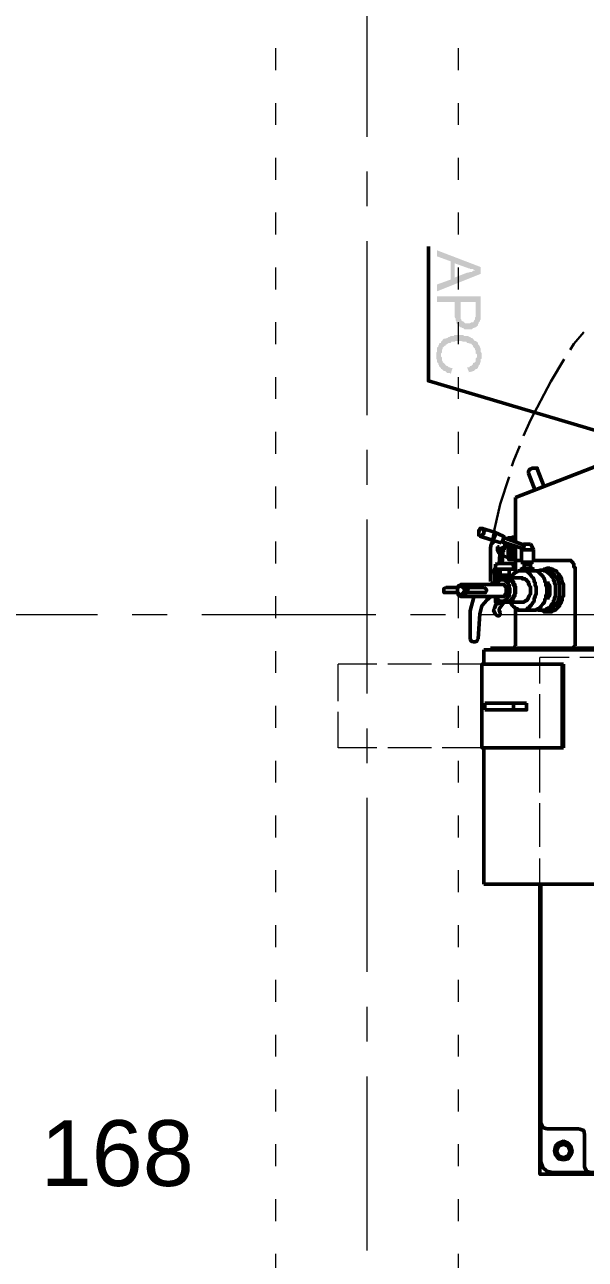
# Model space of a CAD drawing. Header units: millimetres. Extents: x 3220 to 226993, y 817 to 176024.
# Drawn here: x 8863 to 10398, y 114061 to 117440 of the extents above; entities that cross this region are included whole.
import ezdxf

# ---------------------------------------------------------------- set-up
doc = ezdxf.new("R2010")
doc.units = ezdxf.units.MM
doc.linetypes.add('ACAD_ISO03W100', pattern=[30, 12, -18])
doc.linetypes.add('AXES', pattern=[50.8, 31.75, -6.35, 6.35, -6.35])
doc.layers.add('Axe', color=1, linetype='AXES', lineweight=9)
doc.layers.add('Cache', color=3, linetype='ACAD_ISO03W100', lineweight=13)
doc.layers.add('Repère', color=76, linetype='Continuous')
doc.styles.get("Standard").update_dxf_attribs({"font": 'arial.ttf'})

# ---------------------------------------------------------------- blocks, each defined once
blk = doc.blocks.new("SYST7ME D'AXE")
at = {"layer": 'Axe', "ltscale": 15}
for p, q in [((3000, 18500), (3000, -6500)), ((-500, 3000), (15500, 3000))]:
    blk.add_line(p, q, dxfattribs=at)
blk = doc.blocks.new('Level +4.00 m')
at = {"layer": 'Cache', "ltscale": 5}
for p, q in [((2750, -12250), (2750, -17750)), ((3250, -12250), (3250, -17750))]:
    blk.add_line(p, q, dxfattribs=at)
blk.add_blockref("SYST7ME D'AXE", (0, -18000))
blk = doc.blocks.new('pRESSE T')
at = {"true_color": 0x000007}
for points in [[(-3432.4, -1837.2), (-3451.1, -1837.2), (-3496.8, -1956.6), (-3480.2, -1956.6), (-3466.7, -1919.3), (-3416.9, -1919.3), (-3461.5, -1908.9), (-3448, -1871.5), (-3448, -1868.4), (-3445.9, -1866.3), (-3445.9, -1858), (-3442.8, -1855.9), (-3442.8, -1850.7)], [(-3432.4, -1837.2), (-3442.8, -1850.7), (-3442.8, -1852.8), (-3440.8, -1855.9), (-3440.8, -1858), (-3437.6, -1861.1), (-3437.6, -1866.3), (-3435.6, -1871.5), (-3435.6, -1874.6), (-3422.1, -1908.9), (-3461.5, -1908.9), (-3416.9, -1919.3), (-3403.4, -1956.6), (-3384.7, -1956.6)], [(-3326.5, -1837.2), (-3371.2, -1837.2), (-3371.2, -1956.6), (-3355.6, -1956.6), (-3355.6, -1908.9), (-3315.1, -1908.9), (-3309.9, -1905.8), (-3304.7, -1905.8), (-3302.6, -1903.7), (-3297.4, -1903.7), (-3294.3, -1900.6), (-3291.2, -1898.5), (-3289.1, -1898.5), (-3289.1, -1895.4), (-3355.6, -1892.3), (-3355.6, -1850.7), (-3286, -1850.7), (-3289.1, -1847.6), (-3291.2, -1844.5), (-3294.3, -1844.5), (-3297.4, -1842.4), (-3299.5, -1842.4), (-3302.6, -1839.3), (-3304.7, -1839.3), (-3307.8, -1837.2), (-3323.4, -1837.2)], [(-3286, -1850.7), (-3326.5, -1850.7), (-3315.1, -1850.7), (-3313, -1852.8), (-3307.8, -1852.8), (-3304.7, -1855.9), (-3302.6, -1855.9), (-3299.5, -1858), (-3299.5, -1863.2), (-3297.4, -1866.3), (-3297.4, -1879.8), (-3299.5, -1881.9), (-3302.6, -1885), (-3302.6, -1887.1), (-3304.7, -1889.1), (-3304.7, -1890.2), (-3307.8, -1890.2), (-3309.9, -1892.3), (-3355.6, -1892.3), (-3289.1, -1895.4), (-3286, -1892.3), (-3286, -1890.2), (-3283.9, -1887.1), (-3283.9, -1885), (-3280.8, -1881.9), (-3280.8, -1871.5), (-3280.8, -1861.1), (-3283.9, -1858), (-3283.9, -1855.9), (-3286, -1852.8)], [(-3209.2, -1834.1), (-3214.3, -1834.1), (-3219.5, -1837.2), (-3227.8, -1837.2), (-3231, -1839.3), (-3233, -1839.3), (-3238.2, -1842.4), (-3240.3, -1844.5), (-3241.3, -1844.5), (-3243.4, -1844.5), (-3246.5, -1847.6), (-3248.6, -1850.7), (-3248.6, -1852.8), (-3251.7, -1855.9), (-3254.8, -1858), (-3256.9, -1861.1), (-3256.9, -1863.2), (-3259, -1865.3), (-3260, -1866.3), (-3260, -1868.4), (-3262.1, -1871.5), (-3262.1, -1881.9), (-3265.2, -1885), (-3265.2, -1908.9), (-3262.1, -1911), (-3262.1, -1919.3), (-3260, -1922.4), (-3260, -1924.5), (-3256.9, -1927.6), (-3256.9, -1929.6), (-3254.8, -1934.8), (-3254.8, -1938), (-3251.7, -1941.1), (-3248.6, -1943.1), (-3246.5, -1946.3), (-3209.2, -1946.3), (-3214.3, -1946.3), (-3217.5, -1943.1), (-3224.7, -1943.1), (-3227.8, -1941.1), (-3231, -1941.1), (-3233, -1938), (-3236.2, -1934.8), (-3236.2, -1932.8), (-3238.2, -1932.8), (-3241.3, -1927.6), (-3243.4, -1924.5), (-3243.4, -1922.4), (-3243.4, -1919.3), (-3246.5, -1917.2), (-3246.5, -1908.9), (-3248.6, -1905.8), (-3248.6, -1895.4), (-3248.6, -1890.2), (-3246.5, -1885), (-3246.5, -1876.7), (-3243.4, -1874.6), (-3243.4, -1871.5), (-3241.3, -1866.3), (-3241.3, -1863.2), (-3238.2, -1861.1), (-3236.2, -1858), (-3233, -1858), (-3231, -1855.9), (-3232, -1858), (-3227.8, -1852.8), (-3224.7, -1852.8), (-3222.7, -1850.7), (-3214.3, -1850.7), (-3212.3, -1847.6), (-3171.8, -1847.6), (-3174.9, -1844.5), (-3177, -1844.5), (-3180.1, -1842.4), (-3182.1, -1842.4), (-3185.3, -1839.3), (-3188.4, -1839.3), (-3190.5, -1837.2), (-3198.8, -1837.2), (-3200.8, -1834.1), (-3204, -1834.1)], [(-3171.8, -1847.6), (-3209.2, -1847.6), (-3204, -1847.6), (-3200.8, -1850.7), (-3193.6, -1850.7), (-3190.5, -1852.8), (-3188.4, -1855.9), (-3189.4, -1858), (-3185.3, -1858), (-3182.1, -1861.1), (-3180.1, -1863.2), (-3180.1, -1866.3), (-3177, -1868.4), (-3177, -1874.6), (-3161.4, -1868.4), (-3163.5, -1870.4), (-3164.5, -1863.2), (-3164.5, -1861.1), (-3166.6, -1858), (-3166.6, -1855.9), (-3169.7, -1852.8), (-3171.8, -1850.7)], [(-3174.9, -1914.1), (-3174.9, -1919.3), (-3177, -1922.4), (-3177, -1924.5), (-3180.1, -1927.6), (-3180.1, -1929.6), (-3182.1, -1932.8), (-3185.3, -1934.8), (-3188.4, -1938), (-3189.4, -1940), (-3190.5, -1941.1), (-3193.6, -1941.1), (-3195.7, -1943.1), (-3204, -1943.1), (-3206, -1946.3), (-3243.4, -1946.3), (-3243.4, -1948.3), (-3241.3, -1951.5), (-3238.2, -1951.5), (-3236.2, -1953.5), (-3233, -1953.5), (-3231, -1956.6), (-3219.5, -1956.6), (-3217.5, -1958.7), (-3200.8, -1958.7), (-3195.7, -1956.6), (-3190.5, -1956.6), (-3188.4, -1953.5), (-3185.3, -1953.5), (-3182.1, -1951.5), (-3180.1, -1951.5), (-3177, -1948.3), (-3174.9, -1946.3), (-3171.8, -1946.3), (-3171.8, -1943.1), (-3169.7, -1941.1), (-3166.6, -1938), (-3166.6, -1934.8), (-3164.5, -1932.8), (-3161.4, -1929.6), (-3161.4, -1922.4), (-3158.3, -1919.3)]]:
    blk.add_hatch(color=7, dxfattribs=at).paths.add_polyline_path(points)
at = {"color": 7, "linetype": 'Continuous', "lineweight": 50, "true_color": 0x000007}
for points in [[(-3507.2, -1980.5), (-3139.6, -1980.5), (-2892.4, -1148.6)], [(-2408.4, -1810.2), (-2408.4, -1409.3)], [(-2403.2, -1409.3), (-2403.2, -1828.9)], [(-1762.4, -1675.2), (-967.9, -1675.2), (-967.9, -1395.8)], [(-1762.4, -1401), (-1762.4, -1828.9)], [(-973.1, -1639.9), (-973.1, -1395.8), (-973.1, -1395.8)], [(-2922.5, -1477.9), (-2820.7, -1741.7)], [(-1077, -1552.6), (-1087.4, -1554.7), (-1092.6, -1568.2)], [(-1077, -1552.6), (-988.7, -1552.6), (-976.2, -1547.5), (-973.1, -1536)], [(-2414.7, -1578.6), (-2629.6, -1578.6), (-2629.6, -1581.7), (-2637.9, -1581.7), (-2640, -1584.8), (-2643.1, -1584.8), (-2643.1, -1586.9), (-2645.2, -1586.9), (-2645.2, -1590), (-2648.3, -1590), (-2648.3, -1595.2)], [(-2408.4, -1584.8), (-2414.7, -1578.6)], [(-1092.6, -1656.5), (-1092.6, -1568.2)], [(-2648.3, -1692.9), (-2648.3, -1595.2)], [(-2512.3, -1669), (-2510.2, -1666.9), (-2510.2, -1663.8), (-2507.1, -1663.8), (-2507.1, -1643), (-2510.2, -1639.9), (-2510.2, -1637.8), (-2512.3, -1634.7), (-2512.3, -1632.6), (-2515.4, -1629.5), (-2517.5, -1626.4), (-2520.6, -1626.4), (-2520.6, -1624.3), (-2523.7, -1621.2), (-2525.8, -1621.2), (-2528.9, -1619.1), (-2531, -1619.1), (-2534.1, -1616), (-2536.2, -1616), (-2539.3, -1613.9), (-2547.6, -1613.9), (-2549.7, -1610.8), (-2583.9, -1610.8), (-2587.1, -1613.9), (-2592.2, -1613.9), (-2595.4, -1616), (-2600.6, -1616), (-2602.6, -1619.1), (-2605.7, -1619.1), (-2605.7, -1621.2), (-2607.8, -1621.2), (-2610.9, -1624.3), (-2614.1, -1626.4), (-2616.1, -1629.5), (-2619.2, -1629.5), (-2619.2, -1632.6), (-2621.3, -1634.7), (-2621.3, -1637.8), (-2624.4, -1639.9), (-2624.4, -1645.1), (-2626.5, -1648.2), (-2626.5, -1656.5), (-2624.4, -1658.6), (-2624.4, -1663.8), (-2621.3, -1666.9), (-2621.3, -1669)], [(-2512.3, -1658.6), (-2512.3, -1648.2), (-2515.4, -1648.2), (-2515.4, -1643), (-2517.5, -1643), (-2517.5, -1639.9), (-2520.6, -1639.9), (-2520.6, -1637.8), (-2523.7, -1637.8), (-2523.7, -1634.7), (-2525.8, -1634.7), (-2525.8, -1632.6), (-2528.9, -1632.6), (-2528.9, -1629.5), (-2531, -1629.5), (-2534.1, -1626.4), (-2536.2, -1626.4), (-2539.3, -1624.3), (-2544.5, -1624.3), (-2547.6, -1621.2), (-2583.9, -1621.2), (-2587.1, -1624.3), (-2592.2, -1624.3), (-2595.4, -1626.4), (-2597.4, -1626.4), (-2600.6, -1629.5), (-2602.6, -1629.5), (-2605.7, -1632.6), (-2607.8, -1634.7), (-2610.9, -1637.8), (-2614.1, -1639.9), (-2616.1, -1643), (-2616.1, -1645.1), (-2619.2, -1645.1), (-2619.2, -1651.3), (-2621.3, -1653.4), (-2621.3, -1658.6)], [(-2363.8, -1610.8), (-2363.8, -1834.1), (-2135.3, -1834.1)], [(-2363.8, -1610.8), (-2135.3, -1610.8)], [(-2363.8, -1613.9), (-2135.3, -1613.9)], [(-2135.3, -1610.8), (-2135.3, -1834.1), (-2135.3, -1834.1)], [(-2515.4, -1682.5), (-2512.3, -1680.4), (-2512.3, -1658.6), (-2515.4, -1658.6), (-2515.4, -1653.4), (-2517.5, -1653.4), (-2517.5, -1651.3), (-2520.6, -1648.2), (-2523.7, -1645.1), (-2525.8, -1645.1), (-2525.8, -1643), (-2528.9, -1643), (-2531, -1639.9), (-2534.1, -1637.8), (-2539.3, -1637.8), (-2541.4, -1634.7), (-2547.6, -1634.7), (-2549.7, -1632.6), (-2581.9, -1632.6), (-2583.9, -1634.7), (-2592.2, -1634.7), (-2592.2, -1637.8), (-2597.4, -1637.8), (-2600.6, -1639.9), (-2602.6, -1639.9), (-2602.6, -1643), (-2605.7, -1643), (-2607.8, -1645.1), (-2610.9, -1648.2), (-2614.1, -1651.3), (-2614.1, -1653.4), (-2616.1, -1653.4), (-2616.1, -1656.5), (-2619.2, -1658.6), (-2619.2, -1663.8), (-2621.3, -1663.8), (-2621.3, -1675.2), (-2619.2, -1677.3), (-2619.2, -1682.5)], [(-2541.4, -1653.4), (-2544.5, -1653.4), (-2547.6, -1651.3), (-2549.7, -1651.3), (-2552.8, -1648.2), (-2578.7, -1648.2), (-2581.9, -1651.3), (-2583.9, -1651.3), (-2587.1, -1653.4), (-2590.2, -1653.4)], [(-2403.2, -1632.6), (-2408.4, -1632.6)], [(-1002.2, -1672.1), (-986.6, -1666.9), (-976.2, -1656.5), (-973.1, -1639.9)], [(-2849.8, -1663.8), (-2898.6, -1682.5), (-2900.7, -1682.5), (-2900.7, -1696), (-2898.6, -1699.1), (-2898.6, -1701.2), (-2895.5, -1704.3), (-2892.4, -1706.4), (-2887.2, -1706.4)], [(-2887.2, -1706.4), (-2839.4, -1687.7)], [(-2621.3, -1669), (-2621.3, -1656.5)], [(-2512.3, -1696), (-2512.3, -1685.6), (-2515.4, -1682.5), (-2515.4, -1680.4), (-2517.5, -1677.3), (-2517.5, -1675.2), (-2520.6, -1675.2), (-2520.6, -1672.1), (-2523.7, -1672.1), (-2525.8, -1669), (-2528.9, -1666.9), (-2531, -1666.9), (-2531, -1663.8), (-2534.1, -1663.8), (-2536.2, -1661.7), (-2541.4, -1661.7), (-2544.5, -1658.6), (-2552.8, -1658.6), (-2554.9, -1656.5), (-2576.7, -1656.5), (-2578.7, -1658.6), (-2587.1, -1658.6), (-2590.2, -1661.7), (-2595.4, -1661.7), (-2597.4, -1663.8), (-2600.6, -1663.8), (-2602.6, -1666.9), (-2605.7, -1666.9), (-2605.7, -1669), (-2607.8, -1669), (-2610.9, -1672.1), (-2610.9, -1675.2), (-2614.1, -1675.2), (-2614.1, -1677.3), (-2616.1, -1677.3), (-2616.1, -1680.4), (-2619.2, -1682.5)], [(-2619.2, -1735.4), (-2619.2, -1682.5), (-2619.2, -1682.5)], [(-2534.1, -1754.1), (-2528.9, -1754.1), (-2528.9, -1752.1), (-2525.8, -1752.1), (-2523.7, -1748.9), (-2520.6, -1746.9), (-2520.6, -1743.7), (-2517.5, -1743.7), (-2517.5, -1741.7), (-2515.4, -1741.7), (-2515.4, -1735.4), (-2512.3, -1735.4), (-2512.3, -1711.5), (-2515.4, -1711.5), (-2515.4, -1709.5), (-2517.5, -1709.5), (-2517.5, -1704.3), (-2520.6, -1704.3), (-2523.7, -1701.2), (-2525.8, -1699.1), (-2528.9, -1696), (-2531, -1696), (-2534.1, -1692.9), (-2536.2, -1690.8), (-2544.5, -1690.8), (-2547.6, -1687.7), (-2552.8, -1687.7), (-2554.9, -1685.6), (-2576.7, -1685.6), (-2578.7, -1687.7), (-2587.1, -1687.7), (-2590.2, -1690.8), (-2595.4, -1690.8), (-2597.4, -1692.9), (-2600.6, -1692.9), (-2602.6, -1696), (-2605.7, -1699.1), (-2607.8, -1699.1), (-2607.8, -1701.2), (-2610.9, -1701.2), (-2610.9, -1704.3), (-2614.1, -1704.3), (-2614.1, -1706.4), (-2616.1, -1709.5), (-2619.2, -1711.5), (-2619.2, -1714.7)], [(-2512.3, -1669), (-2512.3, -1656.5)], [(-1002.2, -1672.1), (-1762.4, -1672.1)], [(-973.1, -1675.2), (-1762.4, -1675.2)], [(-1109.2, -1672.1), (-1095.7, -1666.9), (-1092.6, -1656.5)], [(-2690.9, -1719.9), (-2709.6, -1772.8)], [(-2680.5, -1723), (-2699.2, -1778)], [(-2677.4, -1692.9), (-2690.9, -1699.1), (-2693, -1701.2)], [(-2693, -1719.9), (-2693, -1701.2), (-2693, -1701.2)], [(-2693, -1719.9), (-2690.9, -1719.9), (-2690.9, -1719.9)], [(-2687.8, -1717.8), (-2690.9, -1717.8), (-2690.9, -1719.9)], [(-2680.5, -1719.9), (-2687.8, -1717.8), (-2687.8, -1717.8)], [(-2677.4, -1692.9), (-2677.4, -1725), (-2680.5, -1725)], [(-2680.5, -1723), (-2680.5, -1719.9), (-2680.5, -1719.9)], [(-2643.1, -1692.9), (-2677.4, -1692.9)], [(-2643.1, -1692.9), (-2643.1, -1725)], [(-2637.9, -1699.1), (-2643.1, -1699.1)], [(-2637.9, -1723), (-2643.1, -1723)], [(-2637.9, -1723), (-2637.9, -1699.1)], [(-2626.5, -1701.2), (-2637.9, -1701.2)], [(-2626.5, -1717.8), (-2637.9, -1717.8)], [(-2624.4, -1690.8), (-2626.5, -1696), (-2624.4, -1701.2)], [(-2626.5, -1696), (-2626.5, -1723), (-2624.4, -1719.9)], [(-2626.5, -1723), (-2624.4, -1728.2), (-2624.4, -1728.2)], [(-2624.4, -1690.8), (-2619.2, -1690.8)], [(-2624.4, -1701.2), (-2624.4, -1719.9), (-2619.2, -1719.9)], [(-2624.4, -1701.2), (-2619.2, -1701.2)], [(-2534.1, -1765.6), (-2534.1, -1717.8), (-2536.2, -1717.8), (-2536.2, -1714.7), (-2539.3, -1711.5), (-2539.3, -1709.5), (-2541.4, -1709.5), (-2544.5, -1706.4), (-2547.6, -1706.4), (-2549.7, -1704.3), (-2552.8, -1704.3), (-2554.9, -1701.2), (-2576.7, -1701.2), (-2578.7, -1704.3), (-2583.9, -1704.3), (-2583.9, -1706.4), (-2590.2, -1706.4), (-2590.2, -1709.5), (-2592.2, -1709.5), (-2592.2, -1711.5), (-2595.4, -1711.5), (-2595.4, -1714.7), (-2597.4, -1714.7), (-2597.4, -1723), (-2600.6, -1723), (-2600.6, -1725)], [(-2512.3, -1725), (-2512.3, -1696)], [(-2257.8, -1711.5), (-2239.1, -1711.5), (-2239.1, -1825.8)], [(-2257.8, -1711.5), (-2257.8, -1825.8)], [(-2699.2, -1741.7), (-2820.7, -1741.7)], [(-2711.7, -1752.1), (-2711.7, -1741.7)], [(-2711.7, -1752.1), (-2701.3, -1752.1)], [(-2709.6, -1752.1), (-2709.6, -1762.4), (-2706.5, -1762.4)], [(-2687.8, -1752.1), (-2650.4, -1752.1)], [(-2616.1, -1741.7), (-2685.7, -1741.7)], [(-2643.1, -1725), (-2677.4, -1725)], [(-2653.5, -1762.4), (-2650.4, -1759.3), (-2650.4, -1752.1)], [(-2650.4, -1752.1), (-2650.4, -1741.7)], [(-2648.3, -1741.7), (-2648.3, -1725)], [(-2640, -1762.4), (-2640, -1741.7)], [(-2637.9, -1746.9), (-2640, -1759.3)], [(-2637.9, -1746.9), (-2626.5, -1746.9), (-2626.5, -1746.9)], [(-2637.9, -1748.9), (-2637.9, -1746.9)], [(-2626.5, -1748.9), (-2626.5, -1746.9)], [(-2624.4, -1728.2), (-2619.2, -1728.2)], [(-2624.4, -1784.2), (-2624.4, -1746.9), (-2624.4, -1746.9)], [(-2619.2, -1735.4), (-2616.1, -1738.6), (-2616.1, -1741.7), (-2614.1, -1743.7), (-2610.9, -1746.9), (-2610.9, -1748.9), (-2607.8, -1748.9), (-2605.7, -1752.1), (-2602.6, -1754.1), (-2600.6, -1754.1)], [(-2600.6, -1765.6), (-2600.6, -1725), (-2600.6, -1725)], [(-2536.2, -1775.9), (-2536.2, -1772.8), (-2534.1, -1770.7), (-2534.1, -1757.2), (-2536.2, -1757.2), (-2536.2, -1754.1), (-2539.3, -1752.1), (-2539.3, -1748.9), (-2544.5, -1748.9), (-2544.5, -1746.9), (-2547.6, -1746.9), (-2549.7, -1743.7), (-2554.9, -1743.7), (-2558, -1741.7), (-2576.7, -1741.7), (-2576.7, -1743.7), (-2583.9, -1743.7), (-2583.9, -1746.9), (-2590.2, -1746.9), (-2590.2, -1748.9), (-2592.2, -1748.9), (-2592.2, -1752.1), (-2595.4, -1752.1), (-2595.4, -1754.1), (-2597.4, -1757.2), (-2597.4, -1762.4), (-2600.6, -1762.4), (-2600.6, -1765.6), (-2597.4, -1767.6)], [(-2536.2, -1765.6), (-2536.2, -1757.2), (-2539.3, -1757.2), (-2539.3, -1754.1), (-2541.4, -1754.1), (-2541.4, -1752.1), (-2544.5, -1752.1), (-2544.5, -1748.9), (-2547.6, -1748.9), (-2549.7, -1746.9), (-2552.8, -1746.9), (-2554.9, -1743.7), (-2576.7, -1743.7), (-2578.7, -1746.9), (-2581.9, -1746.9), (-2583.9, -1748.9), (-2587.1, -1748.9), (-2590.2, -1752.1), (-2592.2, -1752.1), (-2592.2, -1757.2), (-2595.4, -1757.2), (-2595.4, -1765.6)], [(-2414.7, -1741.7), (-2517.5, -1741.7)], [(-2414.7, -1741.7), (-2408.4, -1746.9)], [(-2257.8, -1746.9), (-2239.1, -1746.9)], [(-2735.6, -1832), (-2725.2, -1799.8), (-2714.8, -1775.9), (-2711.7, -1772.8), (-2699.2, -1778), (-2696.1, -1781.1)], [(-2714.8, -1839.3), (-2704.4, -1808.1), (-2696.1, -1781.1)], [(-2696.1, -1767.6), (-2696.1, -1770.7)], [(-2693, -1762.4), (-2656.6, -1762.4), (-2656.6, -1762.4)], [(-2693, -1770.7), (-2693, -1767.6)], [(-2693, -1770.7), (-2677.4, -1772.8)], [(-2685.7, -1786.3), (-2677.4, -1786.3)], [(-2667, -1786.3), (-2677.4, -1791.5), (-2685.7, -1791.5)], [(-2685.7, -1786.3), (-2685.7, -1791.5), (-2685.7, -1791.5)], [(-2677.4, -1775.9), (-2680.5, -1775.9), (-2682.6, -1778), (-2680.5, -1781.1), (-2677.4, -1784.2)], [(-2674.3, -1775.9), (-2677.4, -1772.8)], [(-2677.4, -1775.9), (-2640, -1778)], [(-2677.4, -1784.2), (-2640, -1786.3)], [(-2677.4, -1786.3), (-2674.3, -1784.2)], [(-2653.5, -1759.3), (-2661.8, -1775.9)], [(-2640, -1762.4), (-2640, -1759.3)], [(-2640, -1759.3), (-2640, -1784.2)], [(-2640, -1762.4), (-2640, -1770.7), (-2640, -1770.7)], [(-2640, -1784.2), (-2637.9, -1796.7)], [(-2624.4, -1759.3), (-2607.8, -1759.3), (-2607.8, -1759.3)], [(-2624.4, -1784.2), (-2607.8, -1784.2)], [(-2624.4, -1784.2), (-2624.4, -1796.7)], [(-2624.4, -1789.4), (-2590.2, -1791.5)], [(-2621.3, -1789.4), (-2621.3, -1791.5), (-2616.1, -1794.6), (-2614.1, -1794.6), (-2610.9, -1789.4)], [(-2607.8, -1759.3), (-2607.8, -1784.2), (-2607.8, -1784.2)], [(-2600.6, -1762.4), (-2607.8, -1762.4)], [(-2607.8, -1767.6), (-2595.4, -1767.6)], [(-2607.8, -1775.9), (-2595.4, -1775.9)], [(-2607.8, -1778), (-2595.4, -1778)], [(-2607.8, -1781.1), (-2595.4, -1781.1)], [(-2549.7, -1796.7), (-2547.6, -1794.6), (-2544.5, -1794.6), (-2544.5, -1791.5), (-2541.4, -1791.5), (-2541.4, -1789.4), (-2539.3, -1789.4), (-2539.3, -1786.3), (-2536.2, -1786.3), (-2536.2, -1772.8), (-2539.3, -1772.8), (-2539.3, -1767.6), (-2541.4, -1767.6), (-2541.4, -1765.6), (-2544.5, -1765.6), (-2547.6, -1762.4), (-2549.7, -1762.4), (-2549.7, -1759.3), (-2558, -1759.3), (-2560.1, -1757.2), (-2571.5, -1757.2), (-2573.6, -1759.3), (-2581.9, -1759.3), (-2581.9, -1762.4), (-2587.1, -1762.4), (-2587.1, -1765.6), (-2590.2, -1765.6), (-2590.2, -1767.6), (-2592.2, -1767.6), (-2592.2, -1770.7), (-2595.4, -1770.7), (-2595.4, -1786.3), (-2592.2, -1786.3), (-2592.2, -1789.4), (-2590.2, -1791.5), (-2587.1, -1794.6), (-2583.9, -1794.6), (-2581.9, -1796.7)], [(-2595.4, -1778), (-2595.4, -1765.6)], [(-2549.7, -1778), (-2549.7, -1772.8), (-2552.8, -1772.8), (-2552.8, -1770.7), (-2554.9, -1770.7), (-2558, -1767.6), (-2576.7, -1767.6), (-2576.7, -1770.7), (-2578.7, -1770.7), (-2578.7, -1772.8), (-2581.9, -1772.8), (-2581.9, -1784.2)], [(-2578.7, -1892.3), (-2581.9, -1892.3), (-2581.9, -1775.9)], [(-2549.7, -1887.1), (-2549.7, -1778), (-2549.7, -1778)], [(-2539.3, -1786.3), (-2534.1, -1786.3), (-2531, -1789.4)], [(-2536.2, -1778), (-2536.2, -1765.6)], [(-2528.9, -1791.5), (-2536.2, -1772.8)], [(-2505, -1784.2), (-2512.3, -1786.3), (-2515.4, -1786.3), (-2534.1, -1772.8)], [(-2531, -1789.4), (-2534.1, -1796.7), (-2534.1, -1796.7)], [(-2531, -1789.4), (-2528.9, -1791.5), (-2528.9, -1791.5)], [(-2499.8, -1796.7), (-2496.7, -1791.5), (-2496.7, -1786.3), (-2499.8, -1784.2), (-2505, -1784.2)], [(-2704.4, -1808.1), (-2704.4, -1801.9), (-2709.6, -1801.9), (-2709.6, -1799.8), (-2714.8, -1799.8), (-2716.9, -1796.7), (-2725.2, -1796.7), (-2725.2, -1799.8)], [(-2701.3, -1799.8), (-2693, -1808.1), (-2682.6, -1810.2)], [(-2590.2, -1810.2), (-2682.6, -1810.2), (-2682.6, -1810.2)], [(-2626.5, -1796.7), (-2637.9, -1796.7), (-2637.9, -1796.7)], [(-2614.1, -1801.9), (-2619.2, -1801.9), (-2629.6, -1796.7)], [(-2626.5, -1796.7), (-2626.5, -1794.6)], [(-2624.4, -1796.7), (-2616.1, -1799.8)], [(-2616.1, -1799.8), (-2592.2, -1799.8)], [(-2614.1, -1801.9), (-2610.9, -1799.8), (-2610.9, -1799.8)], [(-2583.9, -1808.1), (-2587.1, -1801.9), (-2592.2, -1799.8)], [(-2560.1, -1828.9), (-2560.1, -1823.7), (-2566.3, -1820.6), (-2571.5, -1823.7), (-2573.6, -1828.9)], [(-2549.7, -1808.1), (-2539.3, -1820.6)], [(-2549.7, -1818.5), (-2541.4, -1818.5)], [(-2547.6, -1796.7), (-2534.1, -1796.7), (-2534.1, -1796.7)], [(-2539.3, -1823.7), (-2539.3, -1820.6)], [(-2539.3, -1820.6), (-2523.7, -1834.1), (-2501.9, -1839.3)], [(-2517.5, -1799.8), (-2528.9, -1794.6), (-2528.9, -1791.5)], [(-2517.5, -1799.8), (-2512.3, -1801.9), (-2499.8, -1796.7)], [(-2408.4, -1810.2), (-2403.2, -1810.2)], [(-2730.4, -1828.9), (-2733.5, -1828.9), (-2735.6, -1832), (-2735.6, -1839.3), (-2730.4, -1839.3), (-2730.4, -1842.4), (-2716.9, -1842.4), (-2714.8, -1837.2), (-2716.9, -1834.1), (-2716.9, -1832), (-2720, -1832), (-2720, -1828.9), (-2728.3, -1828.9), (-2728.3, -1825.8), (-2730.4, -1825.8)], [(-2573.6, -1868.4), (-2573.6, -1828.9)], [(-2560.1, -1868.4), (-2560.1, -1828.9)], [(-2549.7, -1852.8), (-2547.6, -1852.8)], [(-2510.2, -1866.3), (-2547.6, -1855.9), (-2547.6, -1855.9)], [(-2433.3, -1844.5), (-2501.9, -1839.3)], [(-2425, -1858), (-2425, -1852.8), (-2427.1, -1847.6), (-2433.3, -1844.5)], [(-2433.3, -1866.3), (-2427.1, -1863.2), (-2425, -1858)], [(-2363.8, -1828.9), (-2403.2, -1828.9)], [(-2257.8, -1825.8), (-2239.1, -1825.8)], [(-1762.4, -1828.9), (-2135.3, -1828.9)], [(-2581.9, -1892.3), (-2578.7, -1895.4), (-2578.7, -1898.5), (-2573.6, -1898.5), (-2571.5, -1900.6), (-2560.1, -1900.6), (-2558, -1898.5), (-2552.8, -1898.5), (-2552.8, -1895.4), (-2549.7, -1892.3), (-2549.7, -1881.9), (-2552.8, -1881.9), (-2552.8, -1879.8), (-2554.9, -1879.8), (-2558, -1876.7), (-2573.6, -1876.7), (-2576.7, -1879.8), (-2578.7, -1879.8), (-2578.7, -1881.9), (-2581.9, -1881.9), (-2581.9, -1885)], [(-2578.7, -1885), (-2581.9, -1885), (-2581.9, -1885)], [(-2554.9, -1887.1), (-2554.9, -1885), (-2558, -1881.9), (-2560.1, -1881.9), (-2560.1, -1879.8), (-2573.6, -1879.8), (-2573.6, -1881.9), (-2576.7, -1881.9), (-2576.7, -1885), (-2578.7, -1885), (-2578.7, -1887.1)], [(-2578.7, -1892.3), (-2578.7, -1885)], [(-2573.6, -1868.4), (-2573.6, -1871.5), (-2568.4, -1871.5), (-2566.3, -1874.6), (-2563.2, -1871.5), (-2560.1, -1871.5), (-2560.1, -1868.4)], [(-2554.9, -1892.3), (-2554.9, -1887.1)], [(-2510.2, -1866.3), (-2433.3, -1866.3)], [(-2573.6, -1898.5), (-2573.6, -1932.8)], [(-2560.1, -1900.6), (-2560.1, -1932.8)], [(-2573.6, -1932.8), (-2571.5, -1938), (-2560.1, -1938), (-2560.1, -1932.8)]]:
    blk.add_lwpolyline(points, dxfattribs=at)
at = {"color": 7, "linetype": 'Continuous', "lineweight": 20, "true_color": 0x000007}
for points in [[(-2382.5, -1445.7), (-2382.5, -1566.1)], [(-2382.5, -1595.2), (-2382.5, -1675.2), (-2382.5, -1675.2)], [(-2310.8, -1675.2), (-2382.5, -1675.2), (-2382.5, -1675.2)], [(-2161.2, -1675.2), (-2281.7, -1675.2)], [(-2012.7, -1675.2), (-2132.2, -1675.2)], [(-1864.2, -1675.2), (-1983.7, -1675.2)], [(-1762.4, -1675.2), (-1832, -1675.2)], [(-2363.8, -1834.1), (-2363.8, -1943.1)], [(-2135.3, -1834.1), (-2135.3, -1943.1)], [(-2363.8, -1972.2), (-2363.8, -2091.7)], [(-2135.3, -1972.2), (-2135.3, -2091.7)], [(-2363.8, -2121.8), (-2363.8, -2227.7), (-2363.8, -2227.7)], [(-2135.3, -2121.8), (-2135.3, -2227.7), (-2135.3, -2227.7)], [(-2263, -2227.7), (-2363.8, -2227.7), (-2363.8, -2227.7)], [(-2135.3, -2227.7), (-2233.9, -2227.7), (-2233.9, -2227.7)]]:
    blk.add_lwpolyline(points, dxfattribs=at)
at = {"color": 1, "linetype": 'Continuous', "lineweight": 30}
for points in [[(-3272.5, -1554.7), (-3241.3, -1581.7), (-3224.7, -1592.1)], [(-3198.8, -1608.7), (-3137.5, -1645.1), (-3031.6, -1701.2), (-2989, -1719.9)], [(-2962, -1730.2), (-2919.4, -1746.9), (-2905.9, -1752.1)], [(-2876.8, -1759.3), (-2802, -1784.2), (-2685.7, -1810.2)]]:
    blk.add_lwpolyline(points, dxfattribs=at)
at = {"color": 7, "linetype": 'Continuous', "lineweight": 50, "true_color": 0x000007}
for points in [[(-1007.4, -1610.8), (-1010.5, -1597.3), (-1020.9, -1590), (-1031.3, -1586.9), (-1044.8, -1590), (-1053.1, -1597.3), (-1058.3, -1610.8), (-1053.1, -1624.3), (-1044.8, -1632.6), (-1031.3, -1634.7), (-1020.9, -1632.6), (-1010.5, -1624.3)], [(-1010.5, -1610.8), (-1012.6, -1600.4), (-1020.9, -1592.1), (-1031.3, -1590), (-1042.7, -1592.1), (-1050, -1600.4), (-1053.1, -1610.8), (-1050, -1621.2), (-1042.7, -1629.5), (-1031.3, -1632.6), (-1020.9, -1629.5), (-1012.6, -1621.2), (-1010.5, -1610.8), (-1020.9, -1592.1), (-1042.7, -1592.1), (-1053.1, -1610.8), (-1042.7, -1629.5), (-1020.9, -1629.5)], [(-1012.6, -1610.8), (-1018.8, -1597.3), (-1031.3, -1592.1), (-1044.8, -1597.3), (-1050, -1610.8), (-1044.8, -1624.3), (-1031.3, -1629.5), (-1018.8, -1624.3)], [(-2566.3, -1900.6), (-2560.1, -1900.6), (-2560.1, -1898.5), (-2558, -1898.5), (-2554.9, -1895.4), (-2554.9, -1887.1), (-2558, -1887.1), (-2558, -1885), (-2560.1, -1885), (-2563.2, -1881.9), (-2571.5, -1881.9), (-2571.5, -1885), (-2576.7, -1885), (-2576.7, -1890.2), (-2578.7, -1890.2), (-2578.7, -1892.3), (-2576.7, -1895.4), (-2576.7, -1898.5), (-2573.6, -1898.5), (-2571.5, -1900.6)]]:
    blk.add_lwpolyline(points, close=True, dxfattribs=at)

msp = doc.modelspace()

# ---------------------------------------------------------------- block references
at = {"color": 2}
msp.add_blockref('Level +4.00 m', (6800, 130825.5), dxfattribs=at)
at = {"rotation": 270}
msp.add_blockref('pRESSE T', (11948.7, 113325.5), dxfattribs=at)

# ---------------------------------------------------------------- texts
at = {"layer": 'Repère', "insert": (8906.4, 114441.5), "char_height": 180, "attachment_point": 1}
msp.add_mtext_dynamic_manual_height_columns('168', width=631.382, gutter_width=12.5, heights=[0], dxfattribs=at)

doc.saveas('drawing.dxf')
